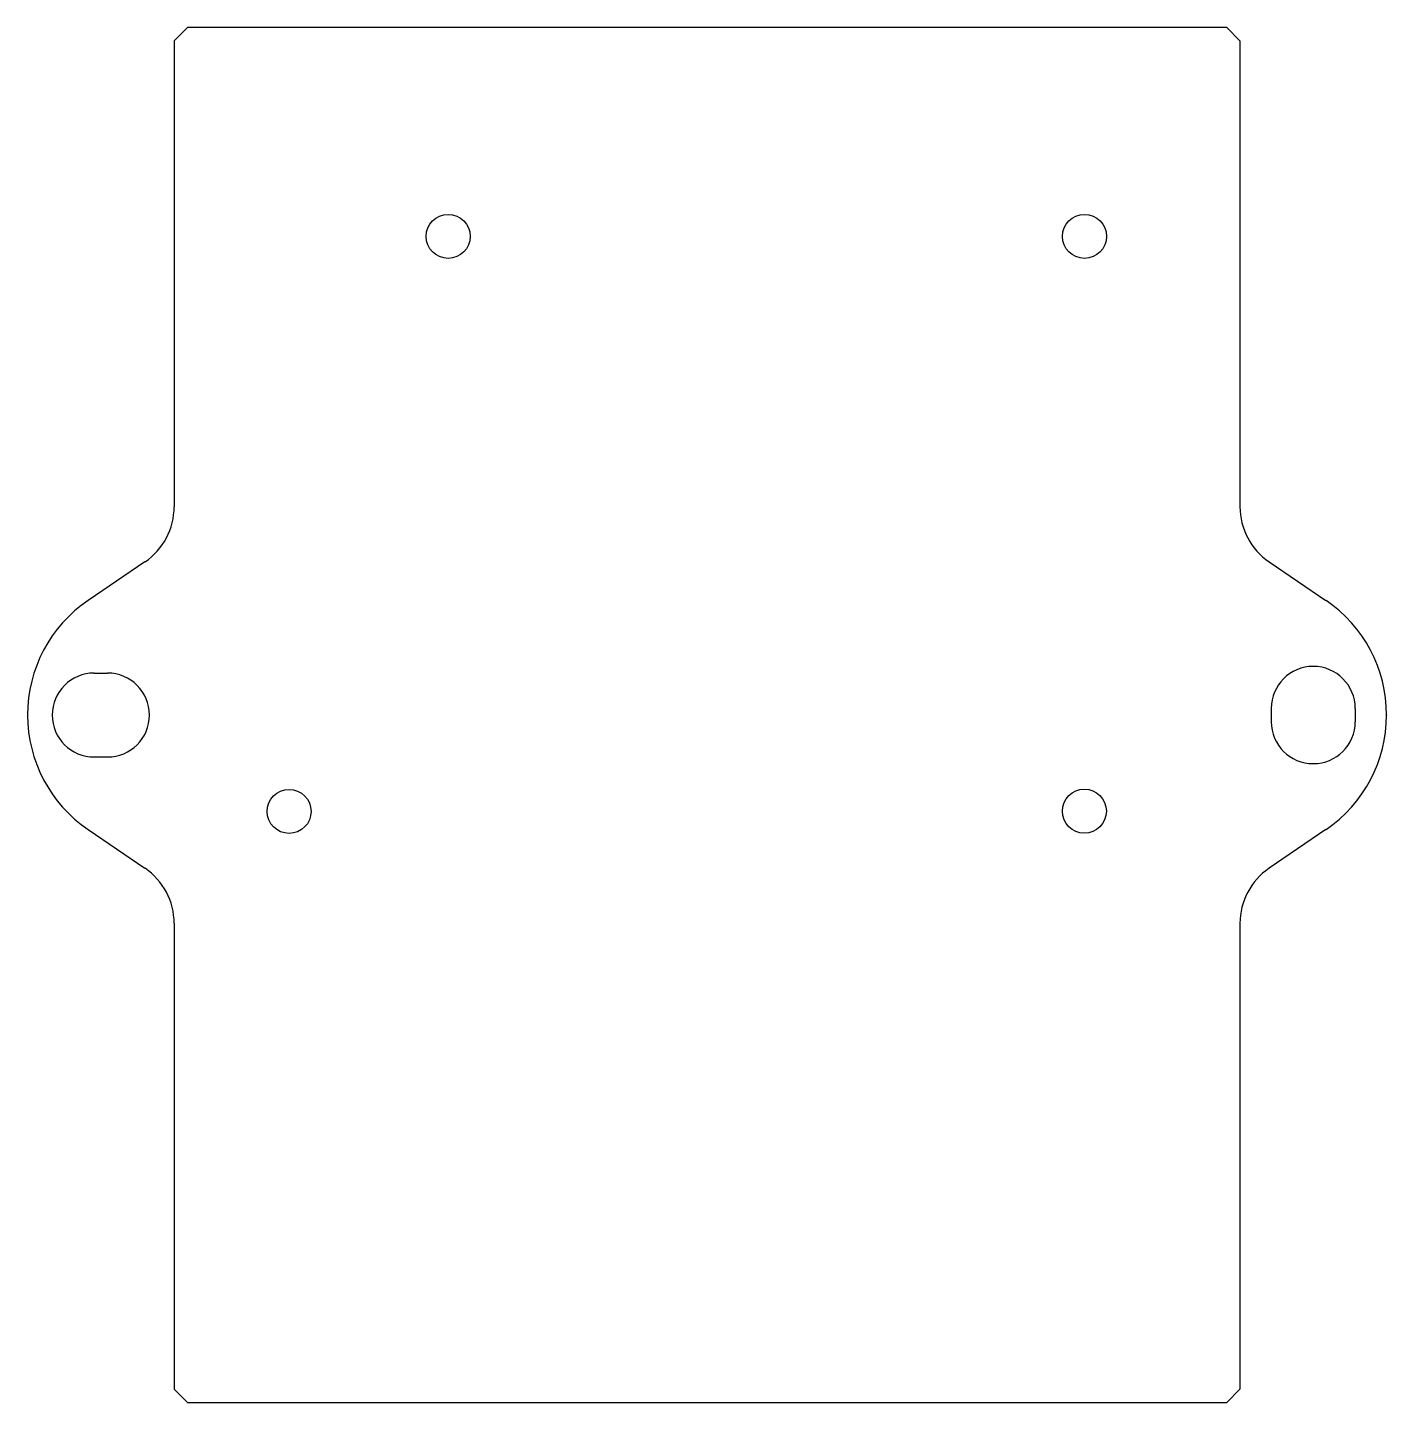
# Model space of a CAD drawing. Header units: millimetres. Extents: x 1 to 103, y 1 to 104.
import ezdxf

# ---------------------------------------------------------------- set-up
doc = ezdxf.new("R2010")
doc.units = ezdxf.units.MM
doc.layers.add('View006', color=7, linetype='CONTINUOUS')

msp = doc.modelspace()

# ---------------------------------------------------------------- linework, layer by layer
at = {"layer": 'View006'}
for p, q in [((13.2, 103.95), (12.2, 102.95)), ((91.2, 103.95), (13.2, 103.95)), ((92.2, 102.95), (91.2, 103.95)), ((12.2, 102.95), (12.2, 67.96)), ((92.2, 102.95), (92.2, 67.96)), ((10.01, 63.83), (5.74, 60.92)), ((94.38, 63.83), (98.65, 60.92)), ((6.2, 55.47), (7.2, 55.47)), ((94.55, 52.82), (94.55, 51.82)), ((100.85, 52.82), (100.85, 51.82)), ((1.2, 52.33), (1.2, 52.32)), ((103.2, 52.33), (103.2, 52.32)), ((6.2, 49.17), (7.2, 49.17)), ((5.74, 43.73), (10.01, 40.81)), ((98.65, 43.73), (94.38, 40.81)), ((12.2, 36.68), (12.2, 1.7)), ((92.2, 36.68), (92.2, 1.7)), ((13.2, 0.7), (12.2, 1.7)), ((92.2, 1.7), (91.2, 0.7)), ((13.2, 0.7), (91.2, 0.7))]:
    msp.add_line(p, q, dxfattribs=at)
for centre in [(32.77, 88.26), (80.53, 88.26), (20.83, 45.08), (80.52, 45.1)]:
    msp.add_circle(centre, 1.65, dxfattribs=at)
for centre, radius, start, end in [((7.2, 67.96), 5, -55.7131, 0), ((97.2, 67.96), 5, 180, -124.2869), ((11.6, 52.33), 10.4, 124.2869, 180), ((92.8, 52.33), 10.4, 0, 55.7131), ((97.7, 52.82), 3.15, 0, 180), ((6.2, 52.32), 3.15, 90, -90), ((7.2, 52.32), 3.15, -90, 90), ((11.6, 52.32), 10.4, 180, -124.2869), ((97.7, 51.82), 3.15, 180, 0), ((92.8, 52.32), 10.4, -55.7131, 0), ((7.2, 36.68), 5, 0, 55.7131), ((97.2, 36.68), 5, 124.2869, 180)]:
    msp.add_arc(centre, radius, start, end, dxfattribs=at)

doc.saveas('drawing.dxf')
